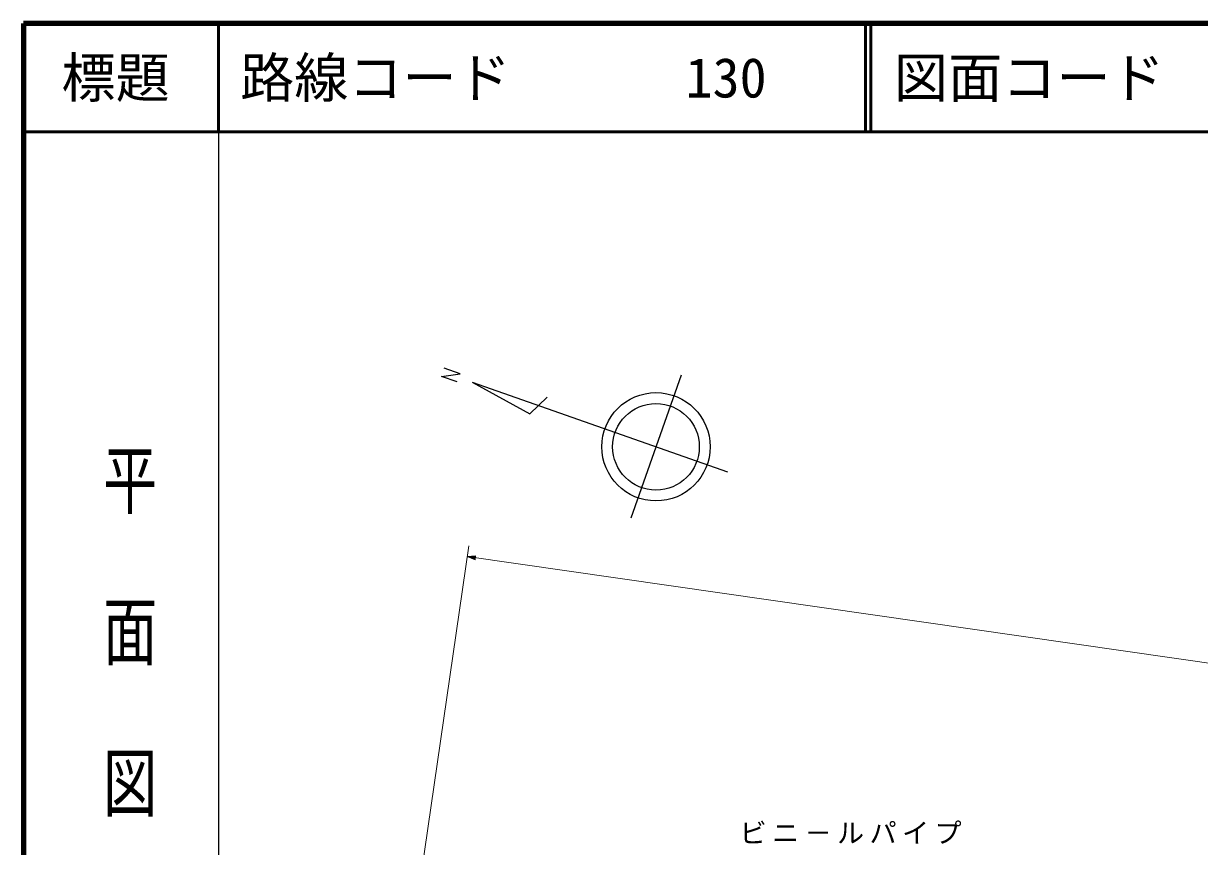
# Model space of a CAD drawing. Units: millimetres, scale not verified. Extents: x 40000 to 680000, y 20000 to 380000.
# Drawn here: x 40000 to 148600, y 304017 to 380000 of the extents above; entities that cross this region are included whole.
import ezdxf
from ezdxf.enums import TextEntityAlignment as Align

# ---------------------------------------------------------------- set-up
doc = ezdxf.new("R2010")
doc.units = ezdxf.units.MM
doc.header["$LTSCALE"] = 1000
for name, color, linetype, lineweight in [('M-BGD', 7, 'Continuous', 25), ('M-BGD-HTXT', 7, 'Continuous', 13), ('M-TTL', 2, 'Continuous', 140), ('M-TTL-BAND', 7, 'Continuous', 25), ('M-TTL-LINE', 7, 'Continuous', 50)]:
    doc.layers.add(name, color=color, linetype=linetype, lineweight=lineweight)
doc.layers.add('M-TTL-TXT', color=7, linetype='Continuous')
doc.styles.add('@ＭＳ ゴシック', font='')
doc.styles.add('ＭＳ ゴシック', font='')
doc.styles.get('@ＭＳ ゴシック').set_extended_font_data('@MS Gothic')
doc.styles.get('ＭＳ ゴシック').set_extended_font_data('MS Gothic')

msp = doc.modelspace()

# ---------------------------------------------------------------- linework, layer by layer
at = {"layer": 'M-BGD'}
for p, q in [((78597, 347419), (80322, 347662)), ((80322, 347662), (78858, 348168)), ((100728, 347525), (96086, 334316)), ((80053, 346908), (78597, 347419)), ((81425, 346888), (86754, 343955)), ((81425, 346888), (105011, 338600)), ((86754, 343955), (88361, 345511))]:
    msp.add_line(p, q, dxfattribs=at)
for radius in [5000, 4000]:
    msp.add_circle((98407, 340921), radius, dxfattribs=at)
at = {"layer": 'M-BGD-HTXT'}
for p, q in [((76130, 297476), (81132, 331776)), ((288358, 301030), (80986, 330779))]:
    msp.add_line(p, q, dxfattribs=at)
for points in [[(80986, 330779), (81702, 330486), (81755, 330858)], [(81138, 330757), (81701, 330809), (81663, 330549)], [(81212, 330746), (81669, 330785), (81640, 330581)], [(81289, 330735), (81637, 330761), (81616, 330612)], [(81363, 330725), (81605, 330737), (81592, 330644)]]:
    msp.add_lwpolyline(points, close=True, dxfattribs=at)
for points in [[(81062, 330768), (81733, 330832), (81687, 330517), (81064, 330767)], [(81571, 330695), (81439, 330714), (81573, 330713), (81568, 330676), (81439, 330714)]]:
    msp.add_lwpolyline(points, dxfattribs=at)
at = {"layer": 'M-TTL'}
for p, q in [((40000, 380000), (40000, 20000)), ((680000, 380000), (40000, 380000))]:
    msp.add_line(p, q, dxfattribs=at)
at = {"layer": 'M-TTL-BAND'}
msp.add_line((58000, 370000), (58000, 20000), dxfattribs=at)
at = {"layer": 'M-TTL-LINE'}
for p, q in [((58000, 380000), (58000, 370000)), ((117750, 380000), (117750, 370000)), ((118250, 380000), (118250, 370000)), ((40000, 370000), (680000, 370000))]:
    msp.add_line(p, q, dxfattribs=at)

# ---------------------------------------------------------------- texts
at = {"layer": 'M-BGD-HTXT', "insert": (106129, 304267), "char_height": 1833, "attachment_point": 7, "style": 'ＭＳ ゴシック'}
msp.add_mtext('\\T1.2;ビニ－ルパイプ', dxfattribs=at)
at = {"layer": 'M-TTL-BAND', "style": '@ＭＳ ゴシック', "width": 1.4}
msp.add_text('平  面  図', height=3666, rotation=270, dxfattribs=at).set_placement((49777, 306475), align=Align.MIDDLE_RIGHT)
at = {"layer": 'M-TTL-TXT', "style": 'ＭＳ ゴシック'}
msp.add_text('標題', height=3666, dxfattribs=at).set_placement((48500, 375000), align=Align.MIDDLE_CENTER)
for s, p in [('路線コード', (60000, 375000)), ('図面コード', (120380, 375000)), ('130', (101142, 375000))]:
    msp.add_text(s, height=3666, dxfattribs=at).set_placement(p, align=Align.MIDDLE_LEFT)

doc.saveas('drawing.dxf')
